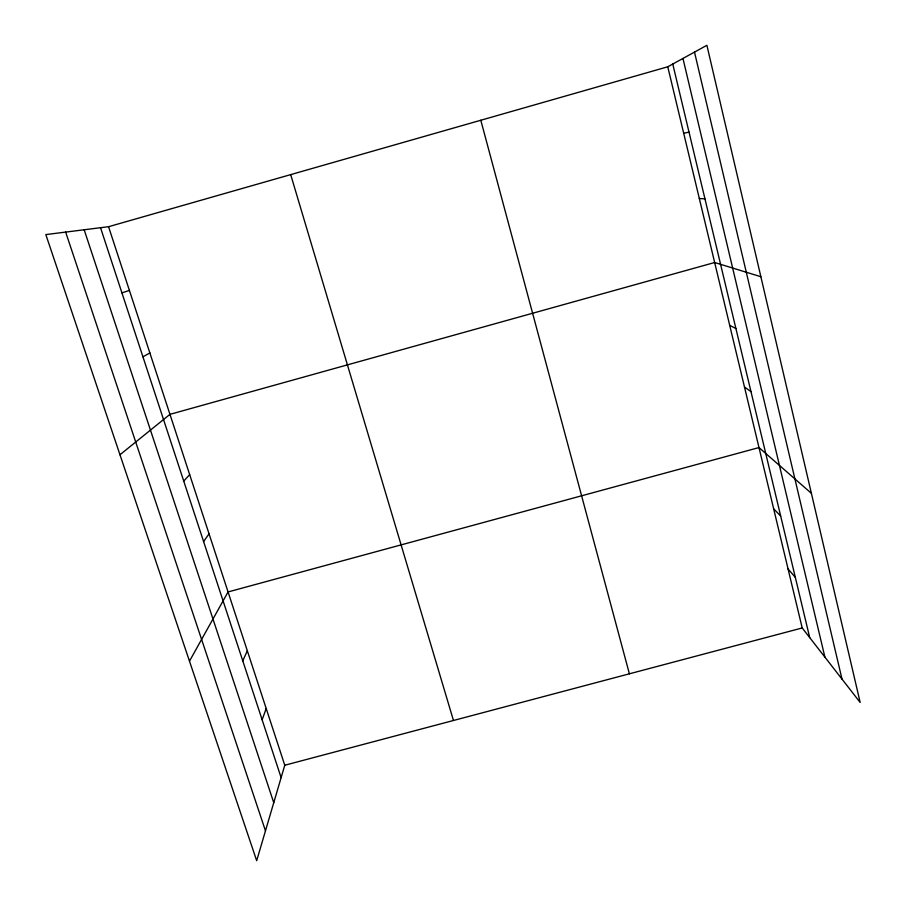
<?xml version="1.0" encoding="UTF-8"?>
<svg xmlns="http://www.w3.org/2000/svg" width="906" height="906" viewBox="0 0 906 906"><rect width="100%" height="100%" fill="white"/><g stroke="black" fill="none" stroke-linecap="round" stroke-linejoin="round"><path stroke-width="1.36" d="M108.561 226.704L284.767 765.242L256.681 860.7L45.832 234.586L108.561 226.704L667.767 66.784L706.895 45.3L860.168 702.456L802.206 627.96L667.767 66.784M262.128 719.794L266.205 708.515M242.785 660.893L247.304 650.757M189.479 661.154L228.063 591.946L758.99 447.564L811.391 493.317M203.601 541.55L209.048 533.815M183.748 481.109L189.682 474.619M119.977 454.755L169.954 414.348L714.653 262.514L760.87 276.715M142.933 356.805L149.875 352.955M121.936 292.876L129.411 290.418M284.767 765.242L802.206 627.96M683.69 133.273L689.013 132.106M699.319 198.505L704.947 198.856M729.704 325.345L735.921 328.572M744.483 387.021L750.972 391.607M773.667 508.81L780.666 516.001M788.061 568.934L795.321 577.371M65.651 232.095L265.469 830.825M84.167 229.762L273.748 802.682M100.532 227.712L281.12 777.62M290.69 174.62L453.464 720.485M480.803 120.249L629.387 673.804M672.762 64.043L809.704 637.586M682.954 58.448L824.902 657.133M694.506 52.106L842.002 679.092"/></g></svg>
